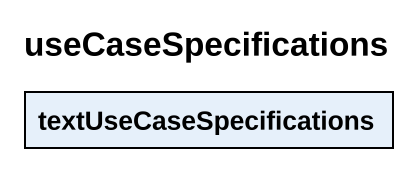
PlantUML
@startuml
title useCaseSpecifications
hide circle
hide empty members
class textUseCaseSpecifications
@enduml
